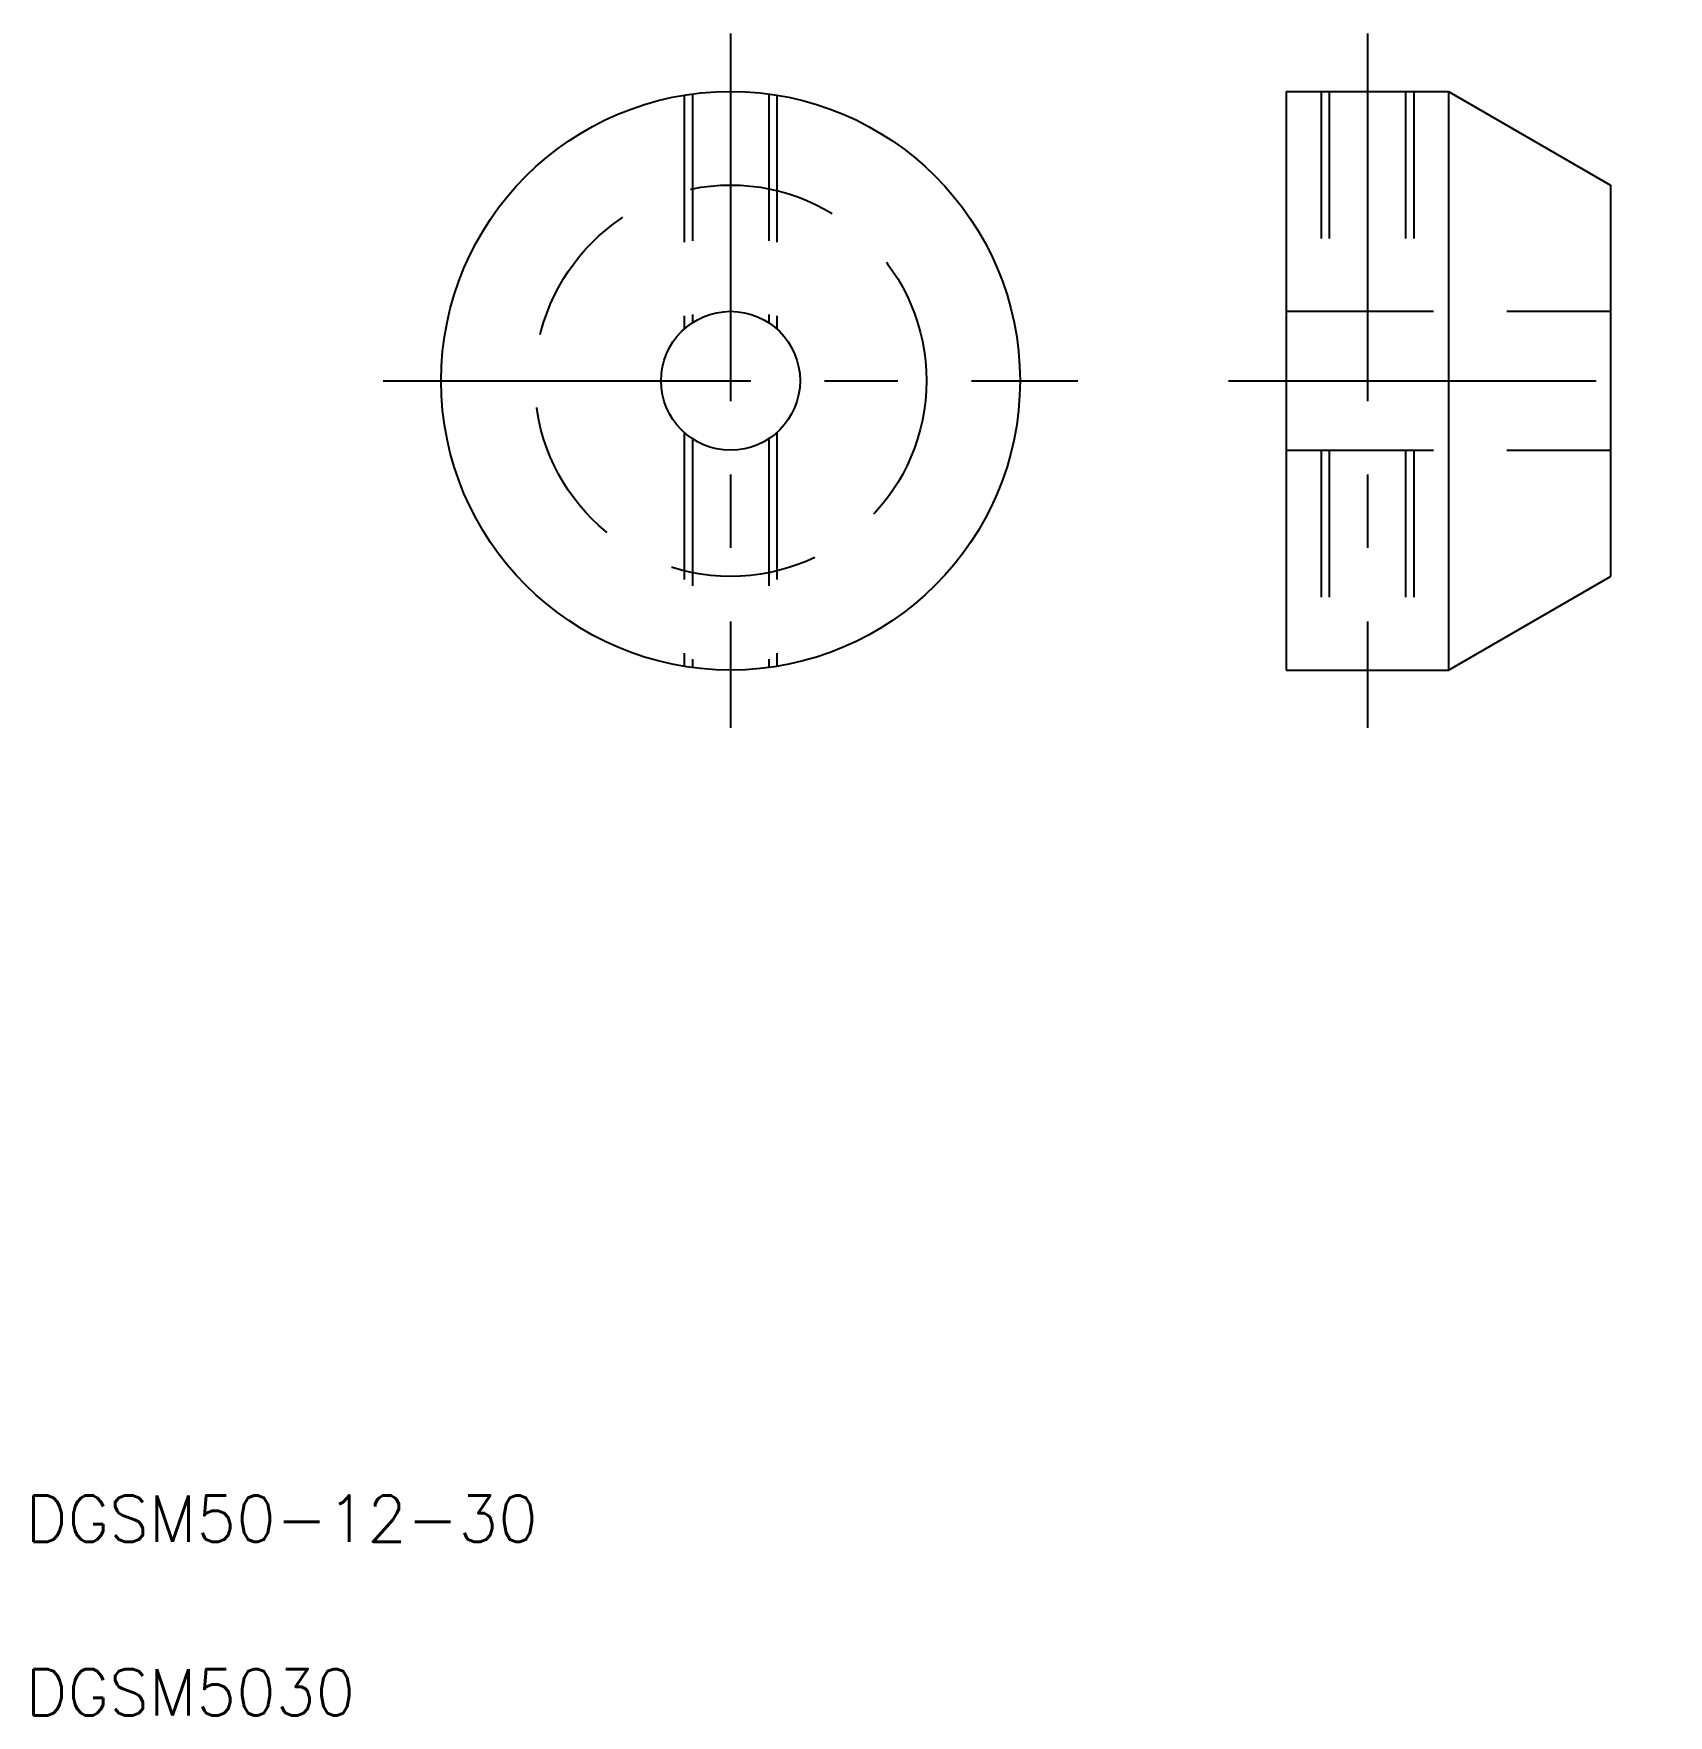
# Model space of a CAD drawing. Extents: x 11 to 152, y 10 to 155.
import ezdxf

# ---------------------------------------------------------------- set-up
doc = ezdxf.new("R2010")
doc.units = 0
doc.linetypes.add('CENTER', pattern=[50.8, 31.75, -6.35, 6.35, -6.35])
doc.linetypes.add('DASHED', pattern=[19.05, 12.7, -6.35])
doc.layers.get('0').update_dxf_attribs({"linetype": 'CONTINUOUS'})
doc.layers.add('CENTER', color=1, linetype='CENTER')
doc.styles.get("Standard").update_dxf_attribs({"font": 'txt', "bigfont": 'BIGFONT'})

msp = doc.modelspace()

# ---------------------------------------------------------------- linework, layer by layer
at = {"color": 3, "linetype": 'DASHED'}
for p, q in [((66.88, 150), (66.88, 129.8)), ((67.58, 150.11), (67.58, 130.34)), ((74.18, 150.11), (74.18, 130.34)), ((74.88, 150), (74.88, 129.8)), ((121.88, 150.33), (121.88, 131.33)), ((122.58, 150.33), (122.58, 131.33)), ((129.18, 150.33), (129.18, 131.33)), ((129.88, 150.33), (129.88, 131.33)), ((118.88, 131.33), (146.88, 131.33)), ((66.88, 120.85), (66.88, 100.65)), ((74.88, 120.85), (74.88, 100.65)), ((67.58, 120.32), (67.58, 100.55)), ((74.18, 120.32), (74.18, 100.55)), ((118.88, 119.33), (146.88, 119.33)), ((121.88, 119.33), (121.88, 100.33)), ((122.58, 119.33), (122.58, 100.33)), ((129.18, 119.33), (129.18, 100.33)), ((129.88, 119.33), (129.88, 100.33))]:
    msp.add_line(p, q, dxfattribs=at)
at = {"color": 7, "linetype": 'CONTINUOUS'}
for p, q in [((118.88, 150.33), (118.88, 100.33)), ((118.88, 150.33), (132.88, 150.33)), ((132.88, 150.33), (146.88, 142.24)), ((132.88, 150.33), (132.88, 100.33)), ((146.88, 142.24), (146.88, 108.41)), ((132.88, 137.81), (132.88, 137.81)), ((132.88, 125.33), (132.88, 125.33)), ((132.88, 100.33), (146.88, 108.41)), ((118.88, 100.33), (132.88, 100.33))]:
    msp.add_line(p, q, dxfattribs=at)
for radius in [25, 6]:
    msp.add_circle((70.88, 125.33), radius, dxfattribs=at)
at = {"color": 3, "linetype": 'DASHED'}
msp.add_circle((70.88, 125.33), 16.91, dxfattribs=at)
at = {"layer": 'CENTER', "color": 1, "linetype": 'CENTER'}
for p, q in [((70.88, 155.33), (70.88, 95.33)), ((125.88, 155.33), (125.88, 95.33)), ((40.88, 125.33), (100.88, 125.33)), ((113.88, 125.33), (151.88, 125.33))]:
    msp.add_line(p, q, dxfattribs=at)

# ---------------------------------------------------------------- texts
at = {"color": 7, "linetype": 'CONTINUOUS'}
for s, p in [('DGSM50-12-30', (10, 25)), ('DGSM5030', (10, 10))]:
    msp.add_text(s, height=4, dxfattribs=at).set_placement(p)

doc.saveas('drawing.dxf')
